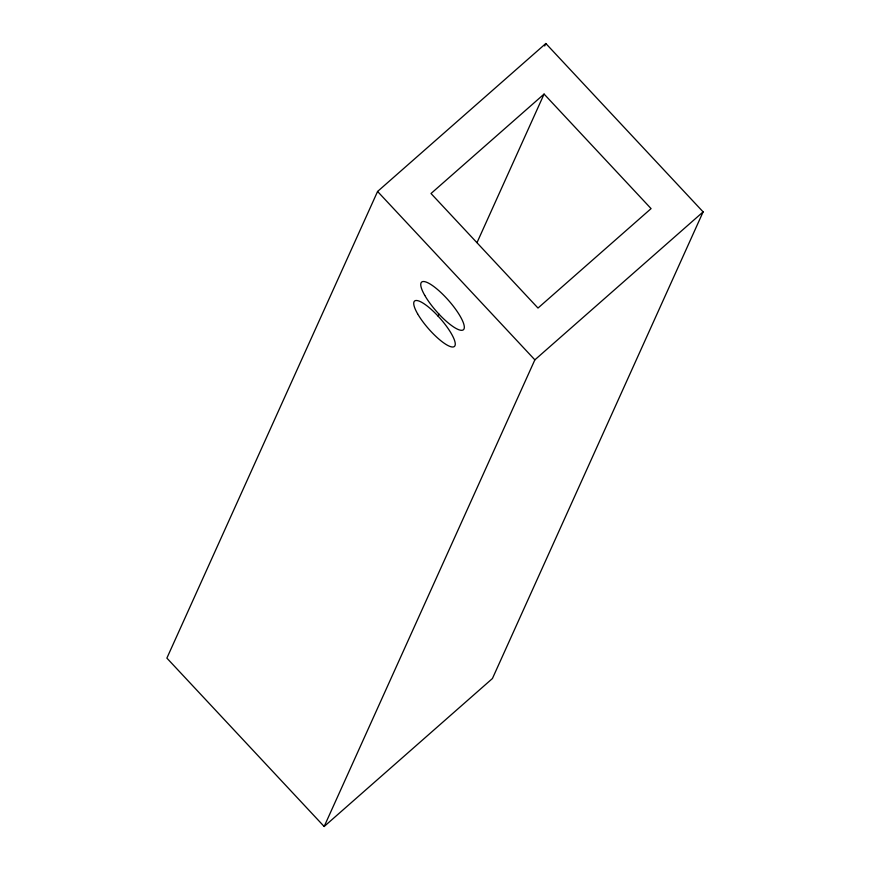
<?xml version="1.0" encoding="UTF-8"?>
<svg xmlns="http://www.w3.org/2000/svg" width="870" height="870" viewBox="0 0 870 870"><rect width="100%" height="100%" fill="white"/><g stroke="black" fill="none" stroke-linecap="round" stroke-linejoin="round"><path stroke-width="1.3" d="M377.58 191.465L166.877 658.111L324.162 826.5L492.42 678.535L703.123 211.888L545.838 43.5L377.58 191.465L534.865 359.843L324.162 826.5M544.718 45.979L545.838 43.5M437.991 316.027L438.893 314.037M477.021 242.61L544.087 94.069L651.075 208.615L537.997 308.056L431.009 193.51L544.087 94.069M534.865 359.843L703.123 211.888M424.777 295.398A31.668 8.145 48.7 0 0 462.351 330.241A31.668 8.145 48.7 0 0 440.524 292.157A31.668 8.145 48.7 0 0 424.777 295.398M417.556 313.711A30.2 7.776 48.7 0 0 453.39 346.934A30.2 7.776 48.7 0 0 432.575 310.612A30.2 7.776 48.7 0 0 417.556 313.711"/></g></svg>
